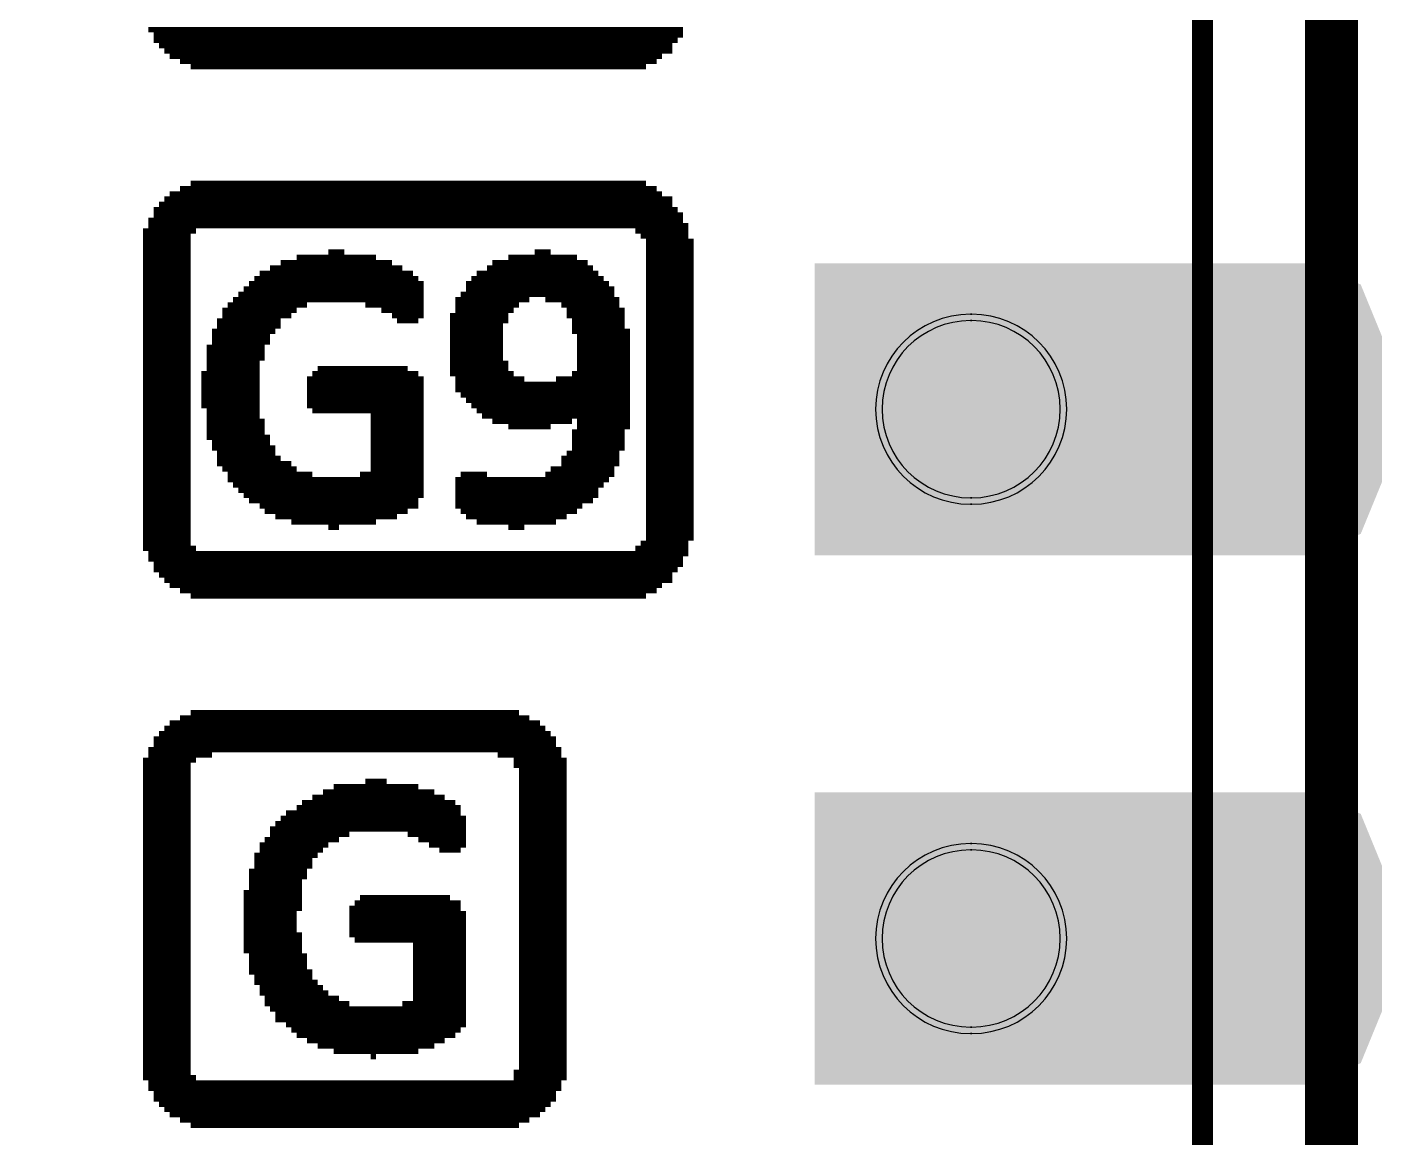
# Model space of a CAD drawing. Header units: millimetres. Extents: x -19 to 69, y -19.1 to 19.1.
# Drawn here: x 34.46 to 40.96, y -5.91 to -0.58 of the extents above; entities that cross this region are included whole.
import ezdxf

# ---------------------------------------------------------------- set-up
doc = ezdxf.new("R2010")
doc.units = ezdxf.units.MM
for name, color, linetype, true_color in [('BoardOutLine', 7, 'Continuous', 0xff00ff), ('BottomSolderMaskLayer', 7, 'Continuous', 0xaa00ff), ('Multi-Layer', 7, 'Continuous', 0xc0c0c0), ('TopLayer', 7, 'Continuous', 0xff0000), ('TopPasteMaskLayer', 7, 'Continuous', 0x808080), ('TopSilkLayer', 7, 'Continuous', 0xffcc00), ('TopSolderMaskLayer', 7, 'Continuous', 0x800080)]:
    doc.layers.add(name, color=color, linetype=linetype, true_color=true_color)

msp = doc.modelspace()

# ---------------------------------------------------------------- hatches: boundary and pattern name
at = {"layer": 'BottomSolderMaskLayer'}
for points in [[(39.74, -3.1139), (38.2384, -3.1139), (38.2384, -1.7123), (39.74, -1.7123)], [(39.74, -5.6539), (38.2384, -5.6539), (38.2384, -4.2523), (39.74, -4.2523)]]:
    msp.add_hatch(color=256, dxfattribs=at).paths.add_polyline_path(points)
at = {"layer": 'Multi-Layer'}
for points in [[(39.6892, -3.0631), (38.2892, -3.0631), (38.2892, -1.7631), (39.6892, -1.7631)], [(39.6892, -5.6031), (38.2892, -5.6031), (38.2892, -4.3031), (39.6892, -4.3031)]]:
    msp.add_hatch(color=256, dxfattribs=at).paths.add_polyline_path(points)
at = {"layer": 'TopLayer'}
for points in [[(40.9091, -2.738), (40.8139, -2.9678), (40.5841, -3.063), (39.7341, -3.063), (39.5043, -2.9678), (39.4091, -2.738), (39.4091, -2.088), (39.5043, -1.8582), (39.7341, -1.763), (40.5841, -1.763), (40.8139, -1.8582), (40.9091, -2.088)], [(40.9091, -5.278), (40.8139, -5.5078), (40.5841, -5.603), (39.7341, -5.603), (39.5043, -5.5078), (39.4091, -5.278), (39.4091, -4.628), (39.5043, -4.3982), (39.7341, -4.303), (40.5841, -4.303), (40.8139, -4.3982), (40.9091, -4.628)]]:
    msp.add_hatch(color=256, dxfattribs=at).paths.add_polyline_path(points)
at = {"layer": 'TopPasteMaskLayer'}
for points in [[(40.9091, -2.738), (40.8139, -2.9678), (40.5841, -3.063), (39.7341, -3.063), (39.5043, -2.9678), (39.4091, -2.738), (39.4091, -2.088), (39.5043, -1.8582), (39.7341, -1.763), (40.5841, -1.763), (40.8139, -1.8582), (40.9091, -2.088)], [(40.9091, -5.278), (40.8139, -5.5078), (40.5841, -5.603), (39.7341, -5.603), (39.5043, -5.5078), (39.4091, -5.278), (39.4091, -4.628), (39.5043, -4.3982), (39.7341, -4.303), (40.5841, -4.303), (40.8139, -4.3982), (40.9091, -4.628)]]:
    msp.add_hatch(color=256, dxfattribs=at).paths.add_polyline_path(points)
at = {"layer": 'TopSolderMaskLayer'}
for points in [[(39.74, -3.1139), (38.2384, -3.1139), (38.2384, -1.7123), (39.74, -1.7123)], [(40.9599, -2.7634), (40.8583, -3.0112), (40.6129, -3.1138), (39.7053, -3.1138), (39.4599, -3.0112), (39.3583, -2.7634), (39.3583, -2.0626), (39.4599, -1.8148), (39.7053, -1.7122), (40.6129, -1.7122), (40.8583, -1.8148), (40.9599, -2.0626)], [(39.74, -5.6539), (38.2384, -5.6539), (38.2384, -4.2523), (39.74, -4.2523)], [(40.9599, -5.3034), (40.8583, -5.5512), (40.6129, -5.6538), (39.7053, -5.6538), (39.4599, -5.5512), (39.3583, -5.3034), (39.3583, -4.6026), (39.4599, -4.3548), (39.7053, -4.2522), (40.6129, -4.2522), (40.8583, -4.3548), (40.9599, -4.6026)]]:
    msp.add_hatch(color=256, dxfattribs=at).paths.add_polyline_path(points)

# ---------------------------------------------------------------- linework, layer by layer
at = {"layer": 'BoardOutLine', "const_width": 0.254}
msp.add_lwpolyline([(18.718, 16.603), (40.7181, 16.603), (40.7181, -17.397), (18.718, -17.397), (18.718, 16.603)], close=True, dxfattribs=at)
at = {"layer": 'BottomSolderMaskLayer'}
for points in [[(38.9864, -1.9573), (38.9919, -1.9573)], [(38.9864, -2.869), (38.9919, -2.869)], [(38.9864, -4.4973), (38.9919, -4.4973)], [(38.9864, -5.409), (38.9919, -5.409)]]:
    msp.add_lwpolyline(points, close=True, dxfattribs=at)
for centre, start, end in [((38.9864, -2.4131), 450, 270), ((38.9919, -2.4131), 270, 450), ((38.9864, -4.9531), 450, 270), ((38.9919, -4.9531), 270, 450)]:
    msp.add_arc(centre, 0.4558, start, end, dxfattribs=at)
at = {"layer": 'Multi-Layer'}
for points in [[(38.9866, -1.9881), (38.9917, -1.9881)], [(38.9866, -2.8381), (38.9917, -2.8381)], [(38.9866, -4.5281), (38.9917, -4.5281)], [(38.9866, -5.3781), (38.9917, -5.3781)]]:
    msp.add_lwpolyline(points, close=True, dxfattribs=at)
for centre, start, end in [((38.9866, -2.4131), 450, 270), ((38.9917, -2.4131), 270, 450), ((38.9866, -4.9531), 450, 270), ((38.9917, -4.9531), 270, 450)]:
    msp.add_arc(centre, 0.425, start, end, dxfattribs=at)
at = {"layer": 'TopSilkLayer'}
for points, const_width in [([(40.0991, -17.143), (40.0991, 14.857), (39.0991, 15.857), (37.5991, 15.857), (37.5991, 14.857), (35.5991, 14.857), (35.5991, 15.857), (30.0991, 15.857), (24.5991, 15.857), (24.5991, 14.857), (22.5991, 14.857), (22.5991, 15.857), (21.0991, 15.857), (20.099, 14.857), (20.099, -17.143)], 0.1), ([(35.0413, -0.592), (37.6067, -0.592)], 0.0254), ([(35.0667, -0.6174), (37.6067, -0.6174)], 0.0254), ([(35.0667, -0.6428), (37.5813, -0.6428)], 0.0254), ([(35.0921, -0.6682), (37.5559, -0.6682)], 0.0254), ([(35.1175, -0.6936), (37.5559, -0.6936)], 0.0254), ([(35.1429, -0.719), (37.5051, -0.719)], 0.0254), ([(35.1937, -0.7444), (37.4797, -0.7444)], 0.0254), ([(35.2445, -0.7698), (37.4289, -0.7698)], 0.0254), ([(35.1937, -1.354), (37.4797, -1.354)], 0.0254), ([(35.2445, -1.3286), (37.4289, -1.3286)], 0.0254), ([(35.0921, -1.4302), (37.5559, -1.4302)], 0.0254), ([(35.1175, -1.4048), (37.5559, -1.4048)], 0.0254), ([(35.1429, -1.3794), (37.5051, -1.3794)], 0.0254), ([(35.0413, -1.5064), (37.6067, -1.5064)], 0.0254), ([(35.0667, -1.4556), (37.5813, -1.4556)], 0.0254), ([(35.0667, -1.481), (37.6067, -1.481)], 0.0254), ([(35.0159, -1.5572), (35.2699, -1.5572)], 0.0254), ([(35.0413, -1.5318), (37.6321, -1.5318)], 0.0254), ([(37.3781, -1.5572), (37.6321, -1.5572)], 0.0254), ([(35.0159, -1.5826), (35.2445, -1.5826)], 0.0254), ([(35.0159, -1.608), (35.2445, -1.608)], 0.0254), ([(35.0159, -1.6334), (35.2445, -1.6334)], 0.0254), ([(37.4035, -1.5826), (37.6321, -1.5826)], 0.0254), ([(37.4289, -1.608), (37.6575, -1.608)], 0.0254), ([(37.4289, -1.6334), (37.6575, -1.6334)], 0.0254), ([(35.0159, -1.6588), (35.2445, -1.6588)], 0.0254), ([(35.0159, -1.6842), (35.2445, -1.6842)], 0.0254), ([(35.7525, -1.6842), (36.1335, -1.6842)], 0.0254), ([(35.9049, -1.6588), (35.9811, -1.6588)], 0.0254), ([(36.7685, -1.6842), (37.0987, -1.6842)], 0.0254), ([(36.8955, -1.6588), (36.9717, -1.6588)], 0.0254), ([(37.4289, -1.6588), (37.6575, -1.6588)], 0.0254), ([(37.4289, -1.6842), (37.6575, -1.6842)], 0.0254), ([(35.0159, -1.7096), (35.2445, -1.7096)], 0.0254), ([(35.0159, -1.735), (35.2445, -1.735)], 0.0254), ([(35.0159, -1.7604), (35.2445, -1.7604)], 0.0254), ([(35.5747, -1.7604), (36.3113, -1.7604)], 0.0254), ([(35.6255, -1.735), (36.2605, -1.735)], 0.0254), ([(35.6763, -1.7096), (36.2097, -1.7096)], 0.0254), ([(36.6161, -1.7604), (37.2003, -1.7604)], 0.0254), ([(36.6669, -1.735), (37.1749, -1.735)], 0.0254), ([(36.6923, -1.7096), (37.1495, -1.7096)], 0.0254), ([(37.4289, -1.7096), (37.6575, -1.7096)], 0.0254), ([(37.4289, -1.735), (37.6575, -1.735)], 0.0254), ([(37.4289, -1.7604), (37.6575, -1.7604)], 0.0254), ([(35.0159, -1.7858), (35.2445, -1.7858)], 0.0254), ([(35.0159, -1.8112), (35.2445, -1.8112)], 0.0254), ([(35.5239, -1.8112), (36.3621, -1.8112)], 0.0254), ([(35.5493, -1.7858), (36.3367, -1.7858)], 0.0254), ([(36.5653, -1.8112), (37.2511, -1.8112)], 0.0254), ([(36.5907, -1.7858), (37.2257, -1.7858)], 0.0254), ([(37.4289, -1.7858), (37.6575, -1.7858)], 0.0254), ([(37.4289, -1.8112), (37.6575, -1.8112)], 0.0254), ([(35.0159, -1.8366), (35.2445, -1.8366)], 0.0254), ([(35.0159, -1.862), (35.2445, -1.862)], 0.0254), ([(35.0159, -1.8874), (35.2445, -1.8874)], 0.0254), ([(35.4477, -1.8874), (36.3621, -1.8874)], 0.0254), ([(35.4731, -1.862), (36.3621, -1.862)], 0.0254), ([(35.4985, -1.8366), (36.3621, -1.8366)], 0.0254), ([(36.5145, -1.8874), (36.8701, -1.8874)], 0.0254), ([(36.5399, -1.862), (37.2765, -1.862)], 0.0254), ([(36.5653, -1.8366), (37.2765, -1.8366)], 0.0254), ([(36.9463, -1.8874), (37.3019, -1.8874)], 0.0254), ([(37.4289, -1.8366), (37.6575, -1.8366)], 0.0254), ([(37.4289, -1.862), (37.6575, -1.862)], 0.0254), ([(37.4289, -1.8874), (37.6575, -1.8874)], 0.0254), ([(35.0159, -1.9128), (35.2445, -1.9128)], 0.0254), ([(35.0159, -1.9382), (35.2445, -1.9382)], 0.0254), ([(35.3969, -1.9382), (35.7525, -1.9382)], 0.0254), ([(35.4223, -1.9128), (35.8033, -1.9128)], 0.0254), ([(36.0827, -1.9128), (36.3621, -1.9128)], 0.0254), ([(36.1589, -1.9382), (36.3621, -1.9382)], 0.0254), ([(36.5145, -1.9128), (36.8193, -1.9128)], 0.0254), ([(36.5145, -1.9382), (36.7939, -1.9382)], 0.0254), ([(37.0225, -1.9128), (37.3019, -1.9128)], 0.0254), ([(37.0479, -1.9382), (37.3273, -1.9382)], 0.0254), ([(37.4289, -1.9128), (37.6575, -1.9128)], 0.0254), ([(37.4289, -1.9382), (37.6575, -1.9382)], 0.0254), ([(35.0159, -1.9636), (35.2445, -1.9636)], 0.0254), ([(35.0159, -1.989), (35.2445, -1.989)], 0.0254), ([(35.0159, -2.0144), (35.2445, -2.0144)], 0.0254), ([(35.3715, -1.989), (35.6763, -1.989)], 0.0254), ([(35.3715, -2.0144), (35.6763, -2.0144)], 0.0254), ([(35.3969, -1.9636), (35.7271, -1.9636)], 0.0254), ([(36.2097, -1.9636), (36.3621, -1.9636)], 0.0254), ([(36.2351, -1.989), (36.3367, -1.989)], 0.0254), ([(36.4891, -1.9636), (36.7685, -1.9636)], 0.0254), ([(36.4891, -1.989), (36.7685, -1.989)], 0.0254), ([(36.4891, -2.0144), (36.7431, -2.0144)], 0.0254), ([(37.0479, -1.9636), (37.3273, -1.9636)], 0.0254), ([(37.0733, -1.989), (37.3273, -1.989)], 0.0254), ([(37.0733, -2.0144), (37.3273, -2.0144)], 0.0254), ([(37.4289, -1.9636), (37.6575, -1.9636)], 0.0254), ([(37.4289, -1.989), (37.6575, -1.989)], 0.0254), ([(37.4289, -2.0144), (37.6575, -2.0144)], 0.0254), ([(35.0159, -2.0398), (35.2445, -2.0398)], 0.0254), ([(35.0159, -2.0652), (35.2445, -2.0652)], 0.0254), ([(35.0159, -2.0906), (35.2445, -2.0906)], 0.0254), ([(35.3461, -2.0398), (35.6509, -2.0398)], 0.0254), ([(35.3461, -2.0652), (35.6255, -2.0652)], 0.0254), ([(35.3461, -2.0906), (35.6255, -2.0906)], 0.0254), ([(36.4891, -2.0398), (36.7431, -2.0398)], 0.0254), ([(36.4891, -2.0652), (36.7431, -2.0652)], 0.0254), ([(36.4891, -2.0906), (36.7431, -2.0906)], 0.0254), ([(37.0733, -2.0398), (37.3527, -2.0398)], 0.0254), ([(37.0987, -2.0652), (37.3527, -2.0652)], 0.0254), ([(37.0987, -2.0906), (37.3527, -2.0906)], 0.0254), ([(37.4289, -2.0398), (37.6575, -2.0398)], 0.0254), ([(37.4289, -2.0652), (37.6575, -2.0652)], 0.0254), ([(37.4289, -2.0906), (37.6575, -2.0906)], 0.0254), ([(35.0159, -2.116), (35.2445, -2.116)], 0.0254), ([(35.0159, -2.1414), (35.2445, -2.1414)], 0.0254), ([(35.3207, -2.116), (35.6001, -2.116)], 0.0254), ([(35.3207, -2.1414), (35.6001, -2.1414)], 0.0254), ([(36.4891, -2.116), (36.7431, -2.116)], 0.0254), ([(36.4891, -2.1414), (36.7431, -2.1414)], 0.0254), ([(37.0987, -2.116), (37.3527, -2.116)], 0.0254), ([(37.0987, -2.1414), (37.3527, -2.1414)], 0.0254), ([(37.4289, -2.116), (37.6575, -2.116)], 0.0254), ([(37.4289, -2.1414), (37.6575, -2.1414)], 0.0254), ([(35.0159, -2.1668), (35.2445, -2.1668)], 0.0254), ([(35.0159, -2.1922), (35.2445, -2.1922)], 0.0254), ([(35.0159, -2.2176), (35.2445, -2.2176)], 0.0254), ([(35.3207, -2.1668), (35.6001, -2.1668)], 0.0254), ([(35.3207, -2.1922), (35.5747, -2.1922)], 0.0254), ([(35.3207, -2.2176), (35.5747, -2.2176)], 0.0254), ([(35.8541, -2.2176), (36.2859, -2.2176)], 0.0254), ([(36.4891, -2.1668), (36.7431, -2.1668)], 0.0254), ([(36.4891, -2.1922), (36.7685, -2.1922)], 0.0254), ([(36.4891, -2.2176), (36.7685, -2.2176)], 0.0254), ([(37.0987, -2.1668), (37.3527, -2.1668)], 0.0254), ([(37.0987, -2.1922), (37.3527, -2.1922)], 0.0254), ([(37.0987, -2.2176), (37.3527, -2.2176)], 0.0254), ([(37.4289, -2.1668), (37.6575, -2.1668)], 0.0254), ([(37.4289, -2.1922), (37.6575, -2.1922)], 0.0254), ([(37.4289, -2.2176), (37.6575, -2.2176)], 0.0254), ([(35.0159, -2.243), (35.2445, -2.243)], 0.0254), ([(35.0159, -2.2684), (35.2445, -2.2684)], 0.0254), ([(35.2953, -2.243), (35.5747, -2.243)], 0.0254), ([(35.2953, -2.2684), (35.5747, -2.2684)], 0.0254), ([(35.8033, -2.2684), (36.3621, -2.2684)], 0.0254), ([(35.8287, -2.243), (36.3367, -2.243)], 0.0254), ([(36.4891, -2.243), (36.7939, -2.243)], 0.0254), ([(36.5145, -2.2684), (36.8447, -2.2684)], 0.0254), ([(36.9971, -2.2684), (37.3527, -2.2684)], 0.0254), ([(37.0733, -2.243), (37.3527, -2.243)], 0.0254), ([(37.4289, -2.243), (37.6575, -2.243)], 0.0254), ([(37.4289, -2.2684), (37.6575, -2.2684)], 0.0254), ([(35.0159, -2.2938), (35.2445, -2.2938)], 0.0254), ([(35.0159, -2.3192), (35.2445, -2.3192)], 0.0254), ([(35.0159, -2.3446), (35.2445, -2.3446)], 0.0254), ([(35.2953, -2.2938), (35.5747, -2.2938)], 0.0254), ([(35.2953, -2.3192), (35.5747, -2.3192)], 0.0254), ([(35.2953, -2.3446), (35.5747, -2.3446)], 0.0254), ([(35.8033, -2.2938), (36.3621, -2.2938)], 0.0254), ([(35.8033, -2.3192), (36.3621, -2.3192)], 0.0254), ([(35.8033, -2.3446), (36.3621, -2.3446)], 0.0254), ([(36.5145, -2.2938), (37.3527, -2.2938)], 0.0254), ([(36.5145, -2.3192), (37.3527, -2.3192)], 0.0254), ([(36.5399, -2.3446), (37.3527, -2.3446)], 0.0254), ([(37.4289, -2.2938), (37.6575, -2.2938)], 0.0254), ([(37.4289, -2.3192), (37.6575, -2.3192)], 0.0254), ([(37.4289, -2.3446), (37.6575, -2.3446)], 0.0254), ([(35.0159, -2.37), (35.2445, -2.37)], 0.0254), ([(35.0159, -2.3954), (35.2445, -2.3954)], 0.0254), ([(35.2953, -2.37), (35.5747, -2.37)], 0.0254), ([(35.2953, -2.3954), (35.5747, -2.3954)], 0.0254), ([(35.8033, -2.37), (36.3621, -2.37)], 0.0254), ([(35.8033, -2.3954), (36.3621, -2.3954)], 0.0254), ([(36.5653, -2.37), (37.3527, -2.37)], 0.0254), ([(36.5907, -2.3954), (37.3527, -2.3954)], 0.0254), ([(37.4289, -2.37), (37.6575, -2.37)], 0.0254), ([(37.4289, -2.3954), (37.6575, -2.3954)], 0.0254), ([(35.0159, -2.4208), (35.2445, -2.4208)], 0.0254), ([(35.0159, -2.4462), (35.2445, -2.4462)], 0.0254), ([(35.0159, -2.4716), (35.2445, -2.4716)], 0.0254), ([(35.3207, -2.4208), (35.5747, -2.4208)], 0.0254), ([(35.3207, -2.4462), (35.5747, -2.4462)], 0.0254), ([(35.3207, -2.4716), (35.6001, -2.4716)], 0.0254), ([(35.8287, -2.4208), (36.3621, -2.4208)], 0.0254), ([(36.1081, -2.4462), (36.3621, -2.4462)], 0.0254), ([(36.1081, -2.4716), (36.3621, -2.4716)], 0.0254), ([(36.6161, -2.4208), (37.3527, -2.4208)], 0.0254), ([(36.6415, -2.4462), (37.3527, -2.4462)], 0.0254), ([(36.6923, -2.4716), (37.0733, -2.4716)], 0.0254), ([(37.0987, -2.4716), (37.3527, -2.4716)], 0.0254), ([(37.4289, -2.4208), (37.6575, -2.4208)], 0.0254), ([(37.4289, -2.4462), (37.6575, -2.4462)], 0.0254), ([(37.4289, -2.4716), (37.6575, -2.4716)], 0.0254), ([(35.0159, -2.497), (35.2445, -2.497)], 0.0254), ([(35.0159, -2.5224), (35.2445, -2.5224)], 0.0254), ([(35.3207, -2.497), (35.6001, -2.497)], 0.0254), ([(35.3207, -2.5224), (35.6001, -2.5224)], 0.0254), ([(36.1081, -2.497), (36.3621, -2.497)], 0.0254), ([(36.1081, -2.5224), (36.3621, -2.5224)], 0.0254), ([(36.7685, -2.497), (36.9717, -2.497)], 0.0254), ([(37.0733, -2.5224), (37.3273, -2.5224)], 0.0254), ([(37.0987, -2.497), (37.3527, -2.497)], 0.0254), ([(37.4289, -2.497), (37.6575, -2.497)], 0.0254), ([(37.4289, -2.5224), (37.6575, -2.5224)], 0.0254), ([(35.0159, -2.5478), (35.2445, -2.5478)], 0.0254), ([(35.0159, -2.5732), (35.2445, -2.5732)], 0.0254), ([(35.0159, -2.5986), (35.2445, -2.5986)], 0.0254), ([(35.3207, -2.5478), (35.6255, -2.5478)], 0.0254), ([(35.3461, -2.5732), (35.6255, -2.5732)], 0.0254), ([(35.3461, -2.5986), (35.6509, -2.5986)], 0.0254), ([(36.1081, -2.5478), (36.3621, -2.5478)], 0.0254), ([(36.1081, -2.5732), (36.3621, -2.5732)], 0.0254), ([(36.1081, -2.5986), (36.3621, -2.5986)], 0.0254), ([(37.0733, -2.5478), (37.3273, -2.5478)], 0.0254), ([(37.0733, -2.5732), (37.3273, -2.5732)], 0.0254), ([(37.0733, -2.5986), (37.3273, -2.5986)], 0.0254), ([(37.4289, -2.5478), (37.6575, -2.5478)], 0.0254), ([(37.4289, -2.5732), (37.6575, -2.5732)], 0.0254), ([(37.4289, -2.5986), (37.6575, -2.5986)], 0.0254), ([(35.0159, -2.624), (35.2445, -2.624)], 0.0254), ([(35.0159, -2.6494), (35.2445, -2.6494)], 0.0254), ([(35.0159, -2.6748), (35.2445, -2.6748)], 0.0254), ([(35.3715, -2.624), (35.6509, -2.624)], 0.0254), ([(35.3715, -2.6494), (35.6763, -2.6494)], 0.0254), ([(35.3715, -2.6748), (35.7271, -2.6748)], 0.0254), ([(36.1081, -2.624), (36.3621, -2.624)], 0.0254), ([(36.1081, -2.6494), (36.3621, -2.6494)], 0.0254), ([(36.1081, -2.6748), (36.3621, -2.6748)], 0.0254), ([(37.0225, -2.6494), (37.3019, -2.6494)], 0.0254), ([(37.0225, -2.6748), (37.3019, -2.6748)], 0.0254), ([(37.0479, -2.624), (37.3019, -2.624)], 0.0254), ([(37.4289, -2.624), (37.6575, -2.624)], 0.0254), ([(37.4289, -2.6494), (37.6575, -2.6494)], 0.0254), ([(37.4289, -2.6748), (37.6575, -2.6748)], 0.0254), ([(35.0159, -2.7002), (35.2445, -2.7002)], 0.0254), ([(35.0159, -2.7256), (35.2445, -2.7256)], 0.0254), ([(35.3969, -2.7002), (35.7525, -2.7002)], 0.0254), ([(35.4223, -2.7256), (35.8287, -2.7256)], 0.0254), ([(36.0573, -2.7256), (36.3621, -2.7256)], 0.0254), ([(36.1081, -2.7002), (36.3621, -2.7002)], 0.0254), ([(36.5399, -2.7256), (36.6669, -2.7256)], 0.0254), ([(36.9463, -2.7256), (37.2765, -2.7256)], 0.0254), ([(36.9717, -2.7002), (37.2765, -2.7002)], 0.0254), ([(37.4289, -2.7002), (37.6575, -2.7002)], 0.0254), ([(37.4289, -2.7256), (37.6575, -2.7256)], 0.0254), ([(35.0159, -2.751), (35.2445, -2.751)], 0.0254), ([(35.0159, -2.7764), (35.2445, -2.7764)], 0.0254), ([(35.0159, -2.8018), (35.2445, -2.8018)], 0.0254), ([(35.4223, -2.751), (36.3621, -2.751)], 0.0254), ([(35.4477, -2.7764), (36.3621, -2.7764)], 0.0254), ([(35.4731, -2.8018), (36.3621, -2.8018)], 0.0254), ([(36.5145, -2.751), (37.2511, -2.751)], 0.0254), ([(36.5145, -2.7764), (37.2257, -2.7764)], 0.0254), ([(36.5145, -2.8018), (37.2003, -2.8018)], 0.0254), ([(37.4289, -2.751), (37.6575, -2.751)], 0.0254), ([(37.4289, -2.7764), (37.6575, -2.7764)], 0.0254), ([(37.4289, -2.8018), (37.6575, -2.8018)], 0.0254), ([(35.0159, -2.8272), (35.2445, -2.8272)], 0.0254), ([(35.0159, -2.8526), (35.2445, -2.8526)], 0.0254), ([(35.4985, -2.8272), (36.3621, -2.8272)], 0.0254), ([(35.5239, -2.8526), (36.3367, -2.8526)], 0.0254), ([(36.5145, -2.8272), (37.2003, -2.8272)], 0.0254), ([(36.5145, -2.8526), (37.1749, -2.8526)], 0.0254), ([(37.4289, -2.8272), (37.6575, -2.8272)], 0.0254), ([(37.4289, -2.8526), (37.6575, -2.8526)], 0.0254), ([(35.0159, -2.878), (35.2445, -2.878)], 0.0254), ([(35.0159, -2.9034), (35.2445, -2.9034)], 0.0254), ([(35.0159, -2.9288), (35.2445, -2.9288)], 0.0254), ([(35.5747, -2.878), (36.3367, -2.878)], 0.0254), ([(35.6001, -2.9034), (36.2859, -2.9034)], 0.0254), ([(35.6509, -2.9288), (36.2351, -2.9288)], 0.0254), ([(36.5145, -2.878), (37.1241, -2.878)], 0.0254), ([(36.5399, -2.9034), (37.0987, -2.9034)], 0.0254), ([(36.5653, -2.9288), (37.0479, -2.9288)], 0.0254), ([(37.4289, -2.878), (37.6575, -2.878)], 0.0254), ([(37.4289, -2.9034), (37.6575, -2.9034)], 0.0254), ([(37.4289, -2.9288), (37.6575, -2.9288)], 0.0254), ([(35.0159, -2.9542), (35.2445, -2.9542)], 0.0254), ([(35.0159, -2.9796), (35.2445, -2.9796)], 0.0254), ([(35.7271, -2.9542), (36.1335, -2.9542)], 0.0254), ([(35.9049, -2.9796), (35.9557, -2.9796)], 0.0254), ([(36.6161, -2.9542), (36.9971, -2.9542)], 0.0254), ([(36.7685, -2.9796), (36.8447, -2.9796)], 0.0254), ([(37.4289, -2.9542), (37.6575, -2.9542)], 0.0254), ([(37.4289, -2.9796), (37.6575, -2.9796)], 0.0254), ([(35.0159, -3.005), (35.2445, -3.005)], 0.0254), ([(35.0159, -3.0304), (35.2445, -3.0304)], 0.0254), ([(35.0159, -3.0558), (35.2445, -3.0558)], 0.0254), ([(37.4035, -3.0558), (37.6321, -3.0558)], 0.0254), ([(37.4289, -3.005), (37.6575, -3.005)], 0.0254), ([(37.4289, -3.0304), (37.6575, -3.0304)], 0.0254), ([(35.0159, -3.0812), (35.2699, -3.0812)], 0.0254), ([(35.0413, -3.1066), (37.6321, -3.1066)], 0.0254), ([(35.0413, -3.132), (37.6067, -3.132)], 0.0254), ([(37.3781, -3.0812), (37.6321, -3.0812)], 0.0254), ([(35.0667, -3.1574), (37.6067, -3.1574)], 0.0254), ([(35.0667, -3.1828), (37.5813, -3.1828)], 0.0254), ([(35.0921, -3.2082), (37.5559, -3.2082)], 0.0254), ([(35.1175, -3.2336), (37.5559, -3.2336)], 0.0254), ([(35.1429, -3.259), (37.5051, -3.259)], 0.0254), ([(35.1937, -3.2844), (37.4797, -3.2844)], 0.0254), ([(35.2445, -3.3098), (37.4289, -3.3098)], 0.0254), ([(35.1937, -3.894), (36.8701, -3.894)], 0.0254), ([(35.2445, -3.8686), (36.8193, -3.8686)], 0.0254), ([(35.0921, -3.9702), (36.9717, -3.9702)], 0.0254), ([(35.1175, -3.9448), (36.9463, -3.9448)], 0.0254), ([(35.1429, -3.9194), (36.9209, -3.9194)], 0.0254), ([(35.0667, -3.9956), (36.9971, -3.9956)], 0.0254), ([(35.0667, -4.021), (36.9971, -4.021)], 0.0254), ([(35.0159, -4.0972), (35.2699, -4.0972)], 0.0254), ([(35.0413, -4.0464), (37.0225, -4.0464)], 0.0254), ([(35.0413, -4.0718), (35.3461, -4.0718)], 0.0254), ([(36.7177, -4.0718), (37.0225, -4.0718)], 0.0254), ([(36.7939, -4.0972), (37.0479, -4.0972)], 0.0254), ([(35.0159, -4.1226), (35.2445, -4.1226)], 0.0254), ([(35.0159, -4.148), (35.2445, -4.148)], 0.0254), ([(36.7939, -4.1226), (37.0479, -4.1226)], 0.0254), ([(36.8193, -4.148), (37.0479, -4.148)], 0.0254), ([(35.0159, -4.1734), (35.2445, -4.1734)], 0.0254), ([(35.0159, -4.1988), (35.2445, -4.1988)], 0.0254), ([(35.0159, -4.2242), (35.2445, -4.2242)], 0.0254), ([(35.9303, -4.2242), (36.3367, -4.2242)], 0.0254), ([(36.0827, -4.1988), (36.1843, -4.1988)], 0.0254), ([(36.8193, -4.1734), (37.0479, -4.1734)], 0.0254), ([(36.8193, -4.1988), (37.0479, -4.1988)], 0.0254), ([(36.8193, -4.2242), (37.0479, -4.2242)], 0.0254), ([(35.0159, -4.2496), (35.2445, -4.2496)], 0.0254), ([(35.0159, -4.275), (35.2445, -4.275)], 0.0254), ([(35.0159, -4.3004), (35.2445, -4.3004)], 0.0254), ([(35.7779, -4.3004), (36.5145, -4.3004)], 0.0254), ([(35.8287, -4.275), (36.4637, -4.275)], 0.0254), ([(35.8795, -4.2496), (36.4129, -4.2496)], 0.0254), ([(36.8193, -4.2496), (37.0479, -4.2496)], 0.0254), ([(36.8193, -4.275), (37.0479, -4.275)], 0.0254), ([(36.8193, -4.3004), (37.0479, -4.3004)], 0.0254), ([(35.0159, -4.3258), (35.2445, -4.3258)], 0.0254), ([(35.0159, -4.3512), (35.2445, -4.3512)], 0.0254), ([(35.7017, -4.3512), (36.5399, -4.3512)], 0.0254), ([(35.7525, -4.3258), (36.5399, -4.3258)], 0.0254), ([(36.8193, -4.3258), (37.0479, -4.3258)], 0.0254), ([(36.8193, -4.3512), (37.0479, -4.3512)], 0.0254), ([(35.0159, -4.3766), (35.2445, -4.3766)], 0.0254), ([(35.0159, -4.402), (35.2445, -4.402)], 0.0254), ([(35.0159, -4.4274), (35.2445, -4.4274)], 0.0254), ([(35.6255, -4.4274), (36.5653, -4.4274)], 0.0254), ([(35.6509, -4.402), (36.5653, -4.402)], 0.0254), ([(35.6763, -4.3766), (36.5653, -4.3766)], 0.0254), ([(36.8193, -4.3766), (37.0479, -4.3766)], 0.0254), ([(36.8193, -4.402), (37.0479, -4.402)], 0.0254), ([(36.8193, -4.4274), (37.0479, -4.4274)], 0.0254), ([(35.0159, -4.4528), (35.2445, -4.4528)], 0.0254), ([(35.0159, -4.4782), (35.2445, -4.4782)], 0.0254), ([(35.6001, -4.4782), (35.9557, -4.4782)], 0.0254), ([(35.6255, -4.4528), (36.0065, -4.4528)], 0.0254), ([(36.2859, -4.4528), (36.5653, -4.4528)], 0.0254), ([(36.3367, -4.4782), (36.5653, -4.4782)], 0.0254), ([(36.8193, -4.4528), (37.0479, -4.4528)], 0.0254), ([(36.8193, -4.4782), (37.0479, -4.4782)], 0.0254), ([(35.0159, -4.5036), (35.2445, -4.5036)], 0.0254), ([(35.0159, -4.529), (35.2445, -4.529)], 0.0254), ([(35.0159, -4.5544), (35.2445, -4.5544)], 0.0254), ([(35.5493, -4.5544), (35.8541, -4.5544)], 0.0254), ([(35.5747, -4.5036), (35.9049, -4.5036)], 0.0254), ([(35.5747, -4.529), (35.8795, -4.529)], 0.0254), ([(36.3875, -4.5036), (36.5653, -4.5036)], 0.0254), ([(36.4383, -4.529), (36.5399, -4.529)], 0.0254), ([(36.8193, -4.5036), (37.0479, -4.5036)], 0.0254), ([(36.8193, -4.529), (37.0479, -4.529)], 0.0254), ([(36.8193, -4.5544), (37.0479, -4.5544)], 0.0254), ([(35.0159, -4.5798), (35.2445, -4.5798)], 0.0254), ([(35.0159, -4.6052), (35.2445, -4.6052)], 0.0254), ([(35.5493, -4.5798), (35.8287, -4.5798)], 0.0254), ([(35.5493, -4.6052), (35.8287, -4.6052)], 0.0254), ([(36.8193, -4.5798), (37.0479, -4.5798)], 0.0254), ([(36.8193, -4.6052), (37.0479, -4.6052)], 0.0254), ([(35.0159, -4.6306), (35.2445, -4.6306)], 0.0254), ([(35.0159, -4.656), (35.2445, -4.656)], 0.0254), ([(35.0159, -4.6814), (35.2445, -4.6814)], 0.0254), ([(35.5239, -4.6306), (35.8033, -4.6306)], 0.0254), ([(35.5239, -4.656), (35.8033, -4.656)], 0.0254), ([(35.5239, -4.6814), (35.7779, -4.6814)], 0.0254), ([(36.8193, -4.6306), (37.0479, -4.6306)], 0.0254), ([(36.8193, -4.656), (37.0479, -4.656)], 0.0254), ([(36.8193, -4.6814), (37.0479, -4.6814)], 0.0254), ([(35.0159, -4.7068), (35.2445, -4.7068)], 0.0254), ([(35.0159, -4.7322), (35.2445, -4.7322)], 0.0254), ([(35.0159, -4.7576), (35.2445, -4.7576)], 0.0254), ([(35.4985, -4.7322), (35.7779, -4.7322)], 0.0254), ([(35.4985, -4.7576), (35.7779, -4.7576)], 0.0254), ([(35.5239, -4.7068), (35.7779, -4.7068)], 0.0254), ([(36.0573, -4.7576), (36.4891, -4.7576)], 0.0254), ([(36.8193, -4.7068), (37.0479, -4.7068)], 0.0254), ([(36.8193, -4.7322), (37.0479, -4.7322)], 0.0254), ([(36.8193, -4.7576), (37.0479, -4.7576)], 0.0254), ([(35.0159, -4.783), (35.2445, -4.783)], 0.0254), ([(35.0159, -4.8084), (35.2445, -4.8084)], 0.0254), ([(35.4985, -4.783), (35.7779, -4.783)], 0.0254), ([(35.4985, -4.8084), (35.7779, -4.8084)], 0.0254), ([(36.0065, -4.8084), (36.5399, -4.8084)], 0.0254), ([(36.0319, -4.783), (36.5399, -4.783)], 0.0254), ([(36.8193, -4.783), (37.0479, -4.783)], 0.0254), ([(36.8193, -4.8084), (37.0479, -4.8084)], 0.0254), ([(35.0159, -4.8338), (35.2445, -4.8338)], 0.0254), ([(35.0159, -4.8592), (35.2445, -4.8592)], 0.0254), ([(35.0159, -4.8846), (35.2445, -4.8846)], 0.0254), ([(35.4985, -4.8338), (35.7525, -4.8338)], 0.0254), ([(35.4985, -4.8592), (35.7525, -4.8592)], 0.0254), ([(35.4985, -4.8846), (35.7525, -4.8846)], 0.0254), ([(36.0065, -4.8338), (36.5653, -4.8338)], 0.0254), ([(36.0065, -4.8592), (36.5653, -4.8592)], 0.0254), ([(36.0065, -4.8846), (36.5653, -4.8846)], 0.0254), ([(36.8193, -4.8338), (37.0479, -4.8338)], 0.0254), ([(36.8193, -4.8592), (37.0479, -4.8592)], 0.0254), ([(36.8193, -4.8846), (37.0479, -4.8846)], 0.0254), ([(35.0159, -4.91), (35.2445, -4.91)], 0.0254), ([(35.0159, -4.9354), (35.2445, -4.9354)], 0.0254), ([(35.4985, -4.91), (35.7525, -4.91)], 0.0254), ([(35.4985, -4.9354), (35.7779, -4.9354)], 0.0254), ([(36.0065, -4.91), (36.5653, -4.91)], 0.0254), ([(36.0065, -4.9354), (36.5653, -4.9354)], 0.0254), ([(36.8193, -4.91), (37.0479, -4.91)], 0.0254), ([(36.8193, -4.9354), (37.0479, -4.9354)], 0.0254), ([(35.0159, -4.9608), (35.2445, -4.9608)], 0.0254), ([(35.0159, -4.9862), (35.2445, -4.9862)], 0.0254), ([(35.0159, -5.0116), (35.2445, -5.0116)], 0.0254), ([(35.4985, -4.9608), (35.7779, -4.9608)], 0.0254), ([(35.4985, -4.9862), (35.7779, -4.9862)], 0.0254), ([(35.4985, -5.0116), (35.7779, -5.0116)], 0.0254), ([(36.0319, -4.9608), (36.5653, -4.9608)], 0.0254), ([(36.3113, -4.9862), (36.5653, -4.9862)], 0.0254), ([(36.3113, -5.0116), (36.5653, -5.0116)], 0.0254), ([(36.8193, -4.9608), (37.0479, -4.9608)], 0.0254), ([(36.8193, -4.9862), (37.0479, -4.9862)], 0.0254), ([(36.8193, -5.0116), (37.0479, -5.0116)], 0.0254), ([(35.0159, -5.037), (35.2445, -5.037)], 0.0254), ([(35.0159, -5.0624), (35.2445, -5.0624)], 0.0254), ([(35.5239, -5.037), (35.8033, -5.037)], 0.0254), ([(35.5239, -5.0624), (35.8033, -5.0624)], 0.0254), ([(36.3113, -5.037), (36.5653, -5.037)], 0.0254), ([(36.3113, -5.0624), (36.5653, -5.0624)], 0.0254), ([(36.8193, -5.037), (37.0479, -5.037)], 0.0254), ([(36.8193, -5.0624), (37.0479, -5.0624)], 0.0254), ([(35.0159, -5.0878), (35.2445, -5.0878)], 0.0254), ([(35.0159, -5.1132), (35.2445, -5.1132)], 0.0254), ([(35.0159, -5.1386), (35.2445, -5.1386)], 0.0254), ([(35.5239, -5.0878), (35.8033, -5.0878)], 0.0254), ([(35.5239, -5.1132), (35.8287, -5.1132)], 0.0254), ([(35.5493, -5.1386), (35.8287, -5.1386)], 0.0254), ([(36.3113, -5.0878), (36.5653, -5.0878)], 0.0254), ([(36.3113, -5.1132), (36.5653, -5.1132)], 0.0254), ([(36.3113, -5.1386), (36.5653, -5.1386)], 0.0254), ([(36.8193, -5.0878), (37.0479, -5.0878)], 0.0254), ([(36.8193, -5.1132), (37.0479, -5.1132)], 0.0254), ([(36.8193, -5.1386), (37.0479, -5.1386)], 0.0254), ([(35.0159, -5.164), (35.2445, -5.164)], 0.0254), ([(35.0159, -5.1894), (35.2445, -5.1894)], 0.0254), ([(35.5493, -5.164), (35.8541, -5.164)], 0.0254), ([(35.5747, -5.1894), (35.8795, -5.1894)], 0.0254), ([(36.3113, -5.164), (36.5653, -5.164)], 0.0254), ([(36.3113, -5.1894), (36.5653, -5.1894)], 0.0254), ([(36.8193, -5.164), (37.0479, -5.164)], 0.0254), ([(36.8193, -5.1894), (37.0479, -5.1894)], 0.0254), ([(35.0159, -5.2148), (35.2445, -5.2148)], 0.0254), ([(35.0159, -5.2402), (35.2445, -5.2402)], 0.0254), ([(35.0159, -5.2656), (35.2445, -5.2656)], 0.0254), ([(35.5747, -5.2148), (35.9049, -5.2148)], 0.0254), ([(35.6001, -5.2402), (35.9557, -5.2402)], 0.0254), ([(35.6001, -5.2656), (36.0065, -5.2656)], 0.0254), ([(36.2605, -5.2656), (36.5653, -5.2656)], 0.0254), ([(36.3113, -5.2148), (36.5653, -5.2148)], 0.0254), ([(36.3113, -5.2402), (36.5653, -5.2402)], 0.0254), ([(36.8193, -5.2148), (37.0479, -5.2148)], 0.0254), ([(36.8193, -5.2402), (37.0479, -5.2402)], 0.0254), ([(36.8193, -5.2656), (37.0479, -5.2656)], 0.0254), ([(35.0159, -5.291), (35.2445, -5.291)], 0.0254), ([(35.0159, -5.3164), (35.2445, -5.3164)], 0.0254), ([(35.0159, -5.3418), (35.2445, -5.3418)], 0.0254), ([(35.6255, -5.291), (36.5653, -5.291)], 0.0254), ([(35.6509, -5.3164), (36.5653, -5.3164)], 0.0254), ([(35.6509, -5.3418), (36.5653, -5.3418)], 0.0254), ([(36.8193, -5.291), (37.0479, -5.291)], 0.0254), ([(36.8193, -5.3164), (37.0479, -5.3164)], 0.0254), ([(36.8193, -5.3418), (37.0479, -5.3418)], 0.0254), ([(35.0159, -5.3672), (35.2445, -5.3672)], 0.0254), ([(35.0159, -5.3926), (35.2445, -5.3926)], 0.0254), ([(35.7017, -5.3672), (36.5653, -5.3672)], 0.0254), ([(35.7271, -5.3926), (36.5399, -5.3926)], 0.0254), ([(36.8193, -5.3672), (37.0479, -5.3672)], 0.0254), ([(36.8193, -5.3926), (37.0479, -5.3926)], 0.0254), ([(35.0159, -5.418), (35.2445, -5.418)], 0.0254), ([(35.0159, -5.4434), (35.2445, -5.4434)], 0.0254), ([(35.0159, -5.4688), (35.2445, -5.4688)], 0.0254), ([(35.7525, -5.418), (36.5145, -5.418)], 0.0254), ([(35.8033, -5.4434), (36.4637, -5.4434)], 0.0254), ([(35.8541, -5.4688), (36.4129, -5.4688)], 0.0254), ([(36.8193, -5.418), (37.0479, -5.418)], 0.0254), ([(36.8193, -5.4434), (37.0479, -5.4434)], 0.0254), ([(36.8193, -5.4688), (37.0479, -5.4688)], 0.0254), ([(35.0159, -5.4942), (35.2445, -5.4942)], 0.0254), ([(35.0159, -5.5196), (35.2445, -5.5196)], 0.0254), ([(35.9303, -5.4942), (36.3367, -5.4942)], 0.0254), ([(36.1081, -5.5196), (36.1335, -5.5196)], 0.0254), ([(36.8193, -5.4942), (37.0479, -5.4942)], 0.0254), ([(36.8193, -5.5196), (37.0479, -5.5196)], 0.0254), ([(35.0159, -5.545), (35.2445, -5.545)], 0.0254), ([(35.0159, -5.5704), (35.2445, -5.5704)], 0.0254), ([(35.0159, -5.5958), (35.2445, -5.5958)], 0.0254), ([(36.7939, -5.5958), (37.0479, -5.5958)], 0.0254), ([(36.8193, -5.545), (37.0479, -5.545)], 0.0254), ([(36.8193, -5.5704), (37.0479, -5.5704)], 0.0254), ([(35.0159, -5.6212), (35.2699, -5.6212)], 0.0254), ([(35.0413, -5.6466), (37.0225, -5.6466)], 0.0254), ([(36.7939, -5.6212), (37.0479, -5.6212)], 0.0254), ([(35.0413, -5.672), (37.0225, -5.672)], 0.0254), ([(35.0667, -5.6974), (36.9971, -5.6974)], 0.0254), ([(35.0667, -5.7228), (36.9971, -5.7228)], 0.0254), ([(35.0921, -5.7482), (36.9717, -5.7482)], 0.0254), ([(35.1175, -5.7736), (36.9463, -5.7736)], 0.0254), ([(35.1429, -5.799), (36.9209, -5.799)], 0.0254), ([(35.1937, -5.8244), (36.8701, -5.8244)], 0.0254), ([(35.2445, -5.8498), (36.8193, -5.8498)], 0.0254)]:
    msp.add_lwpolyline(points, dxfattribs=dict(at, const_width=const_width))
at = {"layer": 'TopSolderMaskLayer'}
for points in [[(38.9864, -1.9573), (38.9919, -1.9573)], [(38.9864, -2.869), (38.9919, -2.869)], [(38.9864, -4.4973), (38.9919, -4.4973)], [(38.9864, -5.409), (38.9919, -5.409)]]:
    msp.add_lwpolyline(points, close=True, dxfattribs=at)
for centre, start, end in [((38.9864, -2.4131), 450, 270), ((38.9919, -2.4131), 270, 450), ((38.9864, -4.9531), 450, 270), ((38.9919, -4.9531), 270, 450)]:
    msp.add_arc(centre, 0.4558, start, end, dxfattribs=at)

doc.saveas('drawing.dxf')
